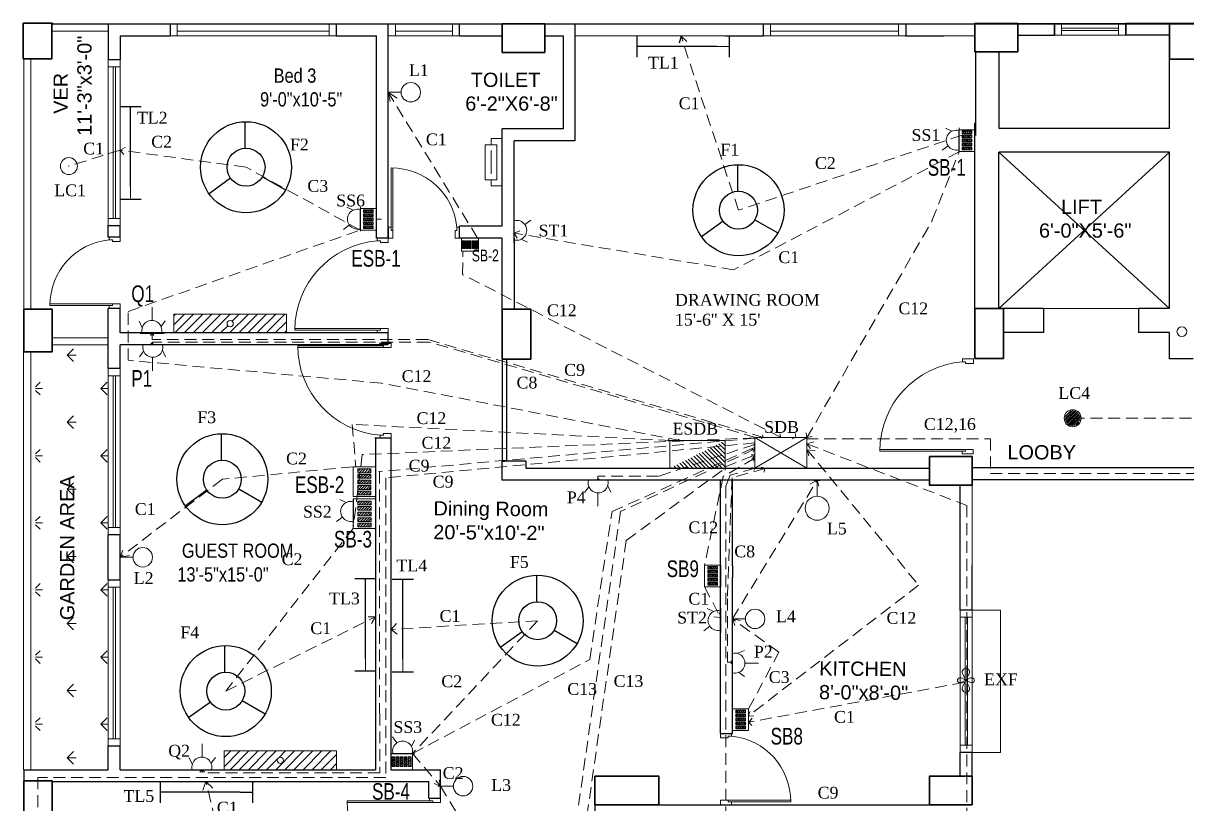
# Model space of a CAD drawing. Header units: inches. Extents: x -2030 to 2685, y 12 to 1110.
# Drawn here: x 1685.8 to 2176.4, y 510 to 839.3 of the extents above; entities that cross this region are included whole.
import ezdxf

# ---------------------------------------------------------------- set-up
doc = ezdxf.new("R2010")
doc.units = ezdxf.units.IN
doc.header["$LTSCALE"] = 20
doc.header["$MEASUREMENT"] = 0
doc.linetypes.add('DASHED', pattern=[0.75, 0.5, -0.25])
doc.linetypes.add('HIDDEN', pattern=[0.375, 0.25, -0.125])
for name, color, linetype, lineweight in [('BOUNDARY', 12, 'Continuous', 30), ('CKT', 10, 'Continuous', 20), ('Conduit', 104, 'HIDDEN', 5), ('dimention', 7, 'Continuous', 0), ('E-FITTTINGS', 6, 'Continuous', 20), ('FIX', 32, 'Continuous', 15), ('Has', 175, 'Continuous', 9), ('PLANTS', 84, 'Continuous', 0), ('s t column', 1, 'Continuous', 35), ('SUNSADE', 54, 'Continuous', 9), ('TEXT', 7, 'Continuous', 5), ('WALL', 7, 'Continuous', 30), ('WINDOW', 150, 'Continuous', 0)]:
    doc.layers.add(name, color=color, linetype=linetype, lineweight=lineweight)
for name, color, linetype in [('E-PVC-CON', 210, 'Continuous'), ('FAN', 5, 'Continuous'), ('THAI GLASS', 202, 'Continuous')]:
    doc.layers.add(name, color=color, linetype=linetype)
doc.styles.add('ARIAL', font='arial.ttf')
doc.styles.get("Standard").update_dxf_attribs({"font": 'times.ttf'})
doc.styles.add('STYLE2', font='swisscl.ttf')
pattern_1 = [(360, (-5720.333, 6766.455), (14.142136, 14.142136), [3.75, -24.53427]), (315, (-5720.333, 6766.455), (14.142136, 14.142136), [3.75, -16.25]), (45, (-5720.333, 6766.455), (-14.142136, 14.142136), [3.75, -16.25])]
pattern_2 = [(135, (6278.06025, 3447.2137), (-0.55242717, -0.55242717), [])]

# ---------------------------------------------------------------- blocks, each defined once
blk = doc.blocks.new('dhhjj')
at = {"layer": 'FIX'}
for p, q in [((61442.95, -23873.13), (61435.45, -23908.44)), ((61443.63, -23873.28), (61436.13, -23908.59)), ((61441.53, -23874.25), (61442.49, -23869.71)), ((61442.66, -23874.49), (61441.53, -23874.25)), ((61442.49, -23869.71), (61444.31, -23870.1)), ((61442.95, -23873.13), (61442.66, -23874.49)), ((61443.63, -23873.28), (61442.95, -23873.13)), ((61444.31, -23870.1), (61443.63, -23873.28)), ((61479.81, -23877.6), (61479.13, -23880.78)), ((61481.62, -23877.99), (61479.81, -23877.6)), ((61480.66, -23882.53), (61481.62, -23877.99)), ((61480.66, -23882.53), (61481.62, -23877.99)), ((61479.13, -23880.78), (61479.81, -23880.93)), ((61479.81, -23880.93), (61479.52, -23882.29)), ((61479.52, -23882.29), (61480.66, -23882.53))]:
    blk.add_line(p, q, dxfattribs=at)
at = {"layer": 'FIX', "extrusion": (0, 0, -1)}
blk.add_ellipse((61443.32, -23871.35), major_axis=(-6.12, 37.43), ratio=0.996398, start_param=2.024942, end_param=3.514274, dxfattribs=at)
blk = doc.blocks.new('lkjhgf')
at = {"layer": 'FIX'}
for p, q in [((139191.72, -23279.61), (139191.72, -23274.96)), ((139191.72, -23274.96), (139193.57, -23274.96)), ((139193.57, -23274.96), (139193.57, -23278.21)), ((139221.72, -23274.96), (139219.86, -23274.96)), ((139219.86, -23274.96), (139219.86, -23278.21)), ((139221.72, -23279.61), (139221.72, -23274.96)), ((139221.72, -23279.61), (139221.72, -23274.96)), ((139192.88, -23279.61), (139191.72, -23279.61)), ((139192.88, -23278.21), (139192.88, -23304.54)), ((139193.57, -23278.21), (139192.88, -23278.21)), ((139192.88, -23278.21), (139192.88, -23279.61)), ((139193.57, -23278.21), (139193.57, -23304.55)), ((139219.86, -23278.21), (139220.56, -23278.21)), ((139220.56, -23278.21), (139220.56, -23279.61)), ((139220.56, -23279.61), (139221.72, -23279.61))]:
    blk.add_line(p, q, dxfattribs=at)
at = {"layer": 'FIX', "extrusion": (0, 0, -1)}
blk.add_ellipse((139193.57, -23278.21), major_axis=(25.44, 9.57), ratio=0.964016, start_param=0.424801, end_param=1.944264, dxfattribs=at)
blk = doc.blocks.new('SB')
at = {"layer": 'CKT', "linetype": 'Continuous', "lineweight": -3}
h = blk.add_hatch(dxfattribs=at)
h.set_pattern_fill('ANSI31', color=8, scale=6.25, angle=450, style=0)
h.set_pattern_definition(pattern_2)
h.paths.add_polyline_path([(-4.02, 7.42), (-5.58, 7.42), (-5.58, 1.84), (-4.02, 1.84)])
h = blk.add_hatch(dxfattribs=at)
h.set_pattern_fill('ANSI31', color=8, scale=6.25, angle=450, style=0)
h.set_pattern_definition(pattern_2)
h.paths.add_polyline_path([(-1.68, 7.42), (-3.24, 7.42), (-3.24, 1.84), (-1.68, 1.84)])
h = blk.add_hatch(dxfattribs=at)
h.set_pattern_fill('ANSI31', color=8, scale=6.25, angle=450, style=0)
h.set_pattern_definition(pattern_2)
h.paths.add_polyline_path([(3.01, 7.42), (1.45, 7.42), (1.45, 1.84), (3.01, 1.84)])
h = blk.add_hatch(dxfattribs=at)
h.set_pattern_fill('ANSI31', color=8, scale=6.25, angle=450, style=0)
h.set_pattern_definition(pattern_2)
h.paths.add_polyline_path([(5.35, 7.42), (3.79, 7.42), (3.79, 1.84), (5.35, 1.84)])
at = {"layer": 'E-FITTTINGS', "linetype": 'Continuous'}
h = blk.add_hatch(dxfattribs=at)
h.set_pattern_fill('ANSI31', color=256, scale=6.25, angle=450, style=0)
h.set_pattern_definition(pattern_2)
h.paths.add_polyline_path([(0.67, 7.42), (-0.9, 7.42), (-0.9, 1.84), (0.67, 1.84)])
for p, q in [((-6.25, 9.38), (6.25, 9.38)), ((-6.25, 0), (-6.25, 9.38)), ((-5.58, 7.42), (-4.02, 7.42)), ((-5.58, 1.84), (-5.58, 7.42)), ((-4.02, 7.42), (-4.02, 1.84)), ((-3.24, 7.42), (-1.68, 7.42)), ((-3.24, 1.84), (-3.24, 7.42)), ((-1.68, 7.42), (-1.68, 1.84)), ((-0.9, 7.42), (0.67, 7.42)), ((-0.9, 1.84), (-0.9, 7.42)), ((0.67, 7.42), (0.67, 1.84)), ((1.45, 7.42), (3.01, 7.42)), ((1.45, 1.84), (1.45, 7.42)), ((3.01, 7.42), (3.01, 1.84)), ((3.79, 7.42), (5.35, 7.42)), ((3.79, 1.84), (3.79, 7.42)), ((5.35, 7.42), (5.35, 1.84)), ((6.25, 9.38), (6.25, 0)), ((6.25, 0), (-6.25, 0)), ((-4.02, 1.84), (-5.58, 1.84)), ((-1.68, 1.84), (-3.24, 1.84)), ((0.67, 1.84), (-0.9, 1.84)), ((3.01, 1.84), (1.45, 1.84)), ((5.35, 1.84), (3.79, 1.84))]:
    blk.add_line(p, q, dxfattribs=at)
blk = doc.blocks.new('etl')
at = {"linetype": 'Continuous'}
h = blk.add_hatch(dxfattribs=at)
h.set_pattern_fill('ANSI31', color=256, scale=22, style=0)
h.set_pattern_definition([(45, (-25082.984, -11591.9777), (-1.94454365, 1.94454365), [])])
h.paths.add_polyline_path([(-4, -24), (4, -24), (4, 24), (-4, 24)])
h.paths.add_polyline_path([(1.33, 0, -1), (-1.33, 0, -1)], flags=16)
blk.add_lwpolyline([(4, 24), (-4, 24), (-4, -24), (4, -24)], close=True, dxfattribs=at)
blk.add_circle((0, 0), 1.33, dxfattribs=at)
blk = doc.blocks.new('WL')
at = {"linetype": 'Continuous'}
for p, q in [((0, 6.7), (0, 0)), ((-1.15, 0), (1.15, 0))]:
    blk.add_line(p, q, dxfattribs=at)
blk.add_circle((0, 11.74), 5.04, dxfattribs=at)
blk = doc.blocks.new('MIR')
at = {"ltscale": 30}
for p, q in [((-6, 0), (-8.11, 0)), ((-8.11, 0), (-8.11, -3.84)), ((-6, 2), (6, 2)), ((-6, 2), (-6, -2)), ((-4, 0), (4, 0)), ((6, 2), (6, -2)), ((6, 0), (8.11, 0)), ((8.11, 0), (8.11, -3.84)), ((-6, -2), (6, -2))]:
    blk.add_line(p, q, dxfattribs=at)
blk = doc.blocks.new('ef')
at = {"layer": 'E-FITTTINGS'}
for p, q in [((12385.44, -212121.4), (12383.48, -212125.32)), ((12384.46, -212123.36), (12383.48, -212121.4)), ((12385.44, -212125.32), (12384.46, -212123.36))]:
    blk.add_line(p, q, dxfattribs=at)
blk.add_lwpolyline([(12384.46, -212123.36), (12387.26, -212121.96, -1.618034), (12387.26, -212124.76), (12381.66, -212121.96, 1.618034), (12381.66, -212124.76), (12384.46, -212123.36)], format="xyb", dxfattribs=at)
for centre, start, end in [((12384.46, -212120.91), 333.4349, 206.5651), ((12384.46, -212125.81), 153.4349, 26.5651)]:
    blk.add_arc(centre, 1.1, start, end, dxfattribs=at)
blk = doc.blocks.new('CFL')
blk.add_line((0, 0), (-5.34, 0))
at = {"layer": 'FAN'}
for p, q in [((-5.34, 4.49), (-5.34, -4.49)), ((0, 0), (33.67, 0)), ((33.67, 4.49), (33.67, -4.49))]:
    blk.add_line(p, q, dxfattribs=at)
blk = doc.blocks.new('sdb')
at = {"layer": 'E-FITTTINGS'}
for p, q in [((0, 0), (21.93, 13.01)), ((0, 13.01), (21.93, 0))]:
    blk.add_line(p, q, dxfattribs=at)
blk.add_lwpolyline([(0, 13.01), (21.93, 13.01), (21.93, 0), (0, 0)], close=True, dxfattribs=at)
blk = doc.blocks.new('Fan')
at = {"layer": 'FAN'}
for p, q in [((-0.34, 7.99), (-0.34, 19.18)), ((-6.5, -4.67), (-15.58, -11.19)), ((6.93, -4), (16.62, -9.59))]:
    blk.add_line(p, q, dxfattribs=at)
for radius in [19.18, 8]:
    blk.add_circle((0, 0), radius, dxfattribs=at)
blk = doc.blocks.new('2pin_socket')
at = {"layer": 'E-FITTTINGS'}
for points in [[(-5.8, 8.91), (-3.1, 7.67)], [(0, -1.09), (0, 9)], [(-7.21, -0.42), (-4.64, 1.45)]]:
    blk.add_lwpolyline(points, dxfattribs=at)
blk.add_arc((-1.25, 3.88), 4.21, 75.4416, 284.5584, dxfattribs=at)
blk = doc.blocks.new('ESDB')
at = {"layer": 'E-FITTTINGS', "linetype": 'Continuous'}
h = blk.add_hatch(dxfattribs=at)
h.set_pattern_fill('ANSI31', color=1, scale=10, angle=90, style=0)
h.set_pattern_definition([(225, (-21076.6309, 111631.333), (-0.883883476, 0.883883476), [])])
h.paths.add_polyline_path([(0, 23.33), (11.72, 23.33), (11.72, 0)])
at = {"layer": 'E-FITTTINGS', "color": 1, "linetype": 'Continuous'}
blk.add_lwpolyline([(0, 0), (0, 23.33), (11.72, 23.33), (11.72, 0)], close=True, dxfattribs=at)
blk = doc.blocks.new('Power_ckt_ac')
at = {"layer": 'E-FITTTINGS'}
blk.add_line((0.04, -5.44), (0.04, -11.13), dxfattribs=at)
for points in [[(-5.05, 0), (5.05, 0)], [(-5.56, -5.3), (-3.69, -2.73)], [(5.49, -5.2), (4.25, -2.5)]]:
    blk.add_lwpolyline(points, dxfattribs=at)
blk.add_arc((0.12, -1.25), 4.21, 165.4416, 14.5584, dxfattribs=at)
blk = doc.blocks.new('Ceil_bulb')
at = {"layer": 'E-FITTTINGS', "linetype": 'Continuous'}
h = blk.add_hatch(dxfattribs=at)
h.set_pattern_fill('ANSI31', color=256, scale=4.269275, style=0)
h.set_pattern_definition([(45, (-6523.17567, 3184.71567), (-0.37735419, 0.37735419), [])])
h.paths.add_polyline_path([(3.54, 0.07, 1), (-2.92, 0.07, 1)])
blk.add_circle((0.3, 0.11), 3.58, dxfattribs=at)
blk = doc.blocks.new('column')
at = {"layer": 's t column'}
blk.add_lwpolyline([(-12, 0), (-12, 15), (0, 15), (0, 0)], close=True, dxfattribs=at)
blk.add_lwpolyline([(-12, 0), (-12, 15), (0, 15), (0, 0)], close=True, dxfattribs=at)
blk = doc.blocks.new('Sb_')
at = {"layer": 'E-FITTTINGS', "linetype": 'Continuous', "lineweight": -3, "xscale": -0.7259999999951106, "yscale": 0.7259999999660067, "zscale": 0.7260000000000001, "rotation": 90}
blk.add_blockref('SB', (6.81, 4.54), dxfattribs=at)

msp = doc.modelspace()

# ---------------------------------------------------------------- hatches: boundary and pattern name
at = {"layer": 'PLANTS', "lineweight": 20, "ltscale": 3}
h = msp.add_hatch(dxfattribs=at)
h.set_pattern_fill('GRASS', color=256, scale=20, angle=990, style=0)
h.set_pattern_definition(pattern_1)
h.paths.add_polyline_path([(1721.56, 693.79), (1721.56, 703.8), (1690.94, 703.8), (1690.94, 524.73), (1721.56, 524.73), (1721.56, 534.73), (1721.56, 604.73), (1721.56, 623.79)])
h = msp.add_hatch(dxfattribs=at)
h.set_pattern_fill('GRASS', color=256, scale=20, angle=990, style=0)
h.set_pattern_definition(pattern_1)
h.paths.add_polyline_path([(1721.56, 693.79), (1721.56, 703.8), (1690.94, 703.8), (1690.94, 524.73), (1721.56, 524.73), (1721.56, 534.73), (1721.56, 604.73), (1721.56, 623.79)])

# ---------------------------------------------------------------- linework, layer by layer
for p, q in [((1918.21, 794.84), (1918.21, 789.84)), ((1918.21, 789.84), (1892.57, 789.84)), ((1892.57, 753.79), (1892.57, 789.84)), ((1918.21, 789.84), (1918.21, 789.84)), ((1892.57, 753.79), (1892.57, 753.79)), ((1892.57, 748.79), (1892.57, 753.79)), ((1892.57, 748.79), (1892.57, 722.4)), ((1892.57, 722.4), (1892.57, 719.5)), ((1892.57, 719.5), (1892.57, 718.8)), ((1892.57, 718.8), (1892.57, 718.8)), ((1835.64, 664.48), (1833.87, 664.48)), ((1834.1, 664.47), (1834.1, 524.93)), ((1840.64, 664.48), (1835.64, 664.48)), ((1840.64, 664.48), (1840.64, 594.87)), ((1840.64, 594.87), (1840.64, 524.69)), ((1834.1, 524.92), (1834.1, 524.71))]:
    msp.add_line(p, q)
at = {"layer": 'BOUNDARY', "lineweight": 20}
for p, q in [((1697.92, 836.02), (1721.54, 836.02)), ((1697.92, 836.02), (1721.54, 836.02)), ((1685.92, 718.8), (1685.92, 824.02)), ((1685.92, 718.8), (1685.92, 824.02)), ((1688.94, 718.8), (1688.94, 824.02)), ((1688.94, 718.8), (1688.94, 824.02)), ((2085.58, 610.71), (2085.58, 644.71)), ((2085.58, 610.71), (2085.58, 644.71))]:
    msp.add_line(p, q, dxfattribs=at)
at = {"layer": 'BOUNDARY', "lineweight": 13}
for p, q in [((1697.92, 706.8), (1721.56, 706.8)), ((1697.92, 706.8), (1721.56, 706.8)), ((1697.92, 703.8), (1721.56, 703.8)), ((1697.92, 703.8), (1721.56, 703.8)), ((2080.58, 656.71), (2075.58, 656.71)), ((2080.58, 656.71), (2075.58, 656.71))]:
    msp.add_line(p, q, dxfattribs=at)
at = {"layer": 'Conduit'}
for p, q in [((1987.11, 760.53), (1962.91, 833.85)), ((1839.6, 810.18), (1840.33, 806.37)), ((1839.6, 810.1), (1843.34, 807.76)), ((1877.17, 748.8), (1839.62, 810.03)), ((2081.37, 792.23), (1987.12, 760.53)), ((1726.59, 785.83), (1728.19, 784.01)), ((1726.66, 785.84), (1728.73, 787.01)), ((2080.13, 785.16), (1985.01, 735.4)), ((2068.64, 756.12), (2080.13, 785.16)), ((1836.69, 756.7), (1834.52, 756.7)), ((2015.88, 664.63), (2068.7, 756.08)), ((1892.6, 750.84), (1895, 751.85)), ((1985.01, 735.4), (1892.6, 750.84)), ((1892.6, 750.84), (1893.91, 748.81)), ((1870.85, 733.44), (1870.95, 743.3)), ((2004.87, 664.82), (1870.85, 733.44)), ((1740.02, 708.78), (1739.4, 707.78)), ((1740.02, 706.08), (1740.02, 708.82)), ((1740.78, 707.78), (1740.02, 708.78)), ((1739.52, 704.47), (1740.06, 703.82)), ((1856.19, 706.08), (1740.03, 706.08)), ((1856.6, 704.98), (1740.05, 704.98)), ((1740.06, 704.99), (1740.06, 703.82)), ((1740.06, 703.82), (1740.53, 704.46)), ((1740.06, 703.82), (1740.06, 703.8)), ((1997.77, 664.78), (1856.25, 706.06)), ((1994.3, 664.78), (1856.6, 704.98)), ((1994.02, 664.6), (1828.51, 657.53)), ((1994.01, 664.47), (1835.6, 650.35)), ((1994.01, 662.45), (1838.49, 647.73)), ((1994.01, 662.45), (1993.79, 662.56)), ((1993.85, 664.66), (1994.01, 664.6)), ((1994.01, 662.45), (1993.88, 662.28)), ((1994.01, 664.6), (1993.9, 664.52)), ((1994.01, 664.47), (1993.9, 664.52)), ((1994.01, 664.47), (1993.91, 664.38)), ((1994.3, 664.78), (1994.19, 664.74)), ((1994.3, 664.78), (1994.25, 664.88)), ((1997.71, 664.81), (1996.68, 664.34)), ((1997.69, 664.77), (1997.11, 665.89)), ((2004.9, 664.83), (2003.1, 664.56)), ((2004.92, 664.81), (2004.48, 666.33)), ((2011.25, 664.83), (2009.69, 664.24)), ((2011.25, 664.78), (2011.05, 666.45)), ((2015.91, 664.78), (2015.58, 666.76)), ((2015.9, 664.76), (2018.21, 665.1)), ((2018.88, 662.91), (2015.93, 662.06)), ((1828.51, 657.53), (1824.77, 626.38)), ((1933.83, 633.5), (1994.01, 660.62)), ((1993.88, 659.83), (1937.35, 633.5)), ((1994, 661.86), (1953.41, 648.41)), ((1993.99, 659.88), (1992.44, 659.87)), ((1994, 659.88), (1993.23, 658.63)), ((1994, 660.62), (1993.39, 660.62)), ((1994, 661.86), (1993.41, 661.92)), ((1994, 660.62), (1993.75, 660.11)), ((1994.01, 661.87), (1993.81, 661.42)), ((2015.93, 662.06), (2017.39, 660.1)), ((2015.95, 659.75), (2063.01, 602.5)), ((2015.97, 662.06), (2083.3, 636.1)), ((2016.77, 657.02), (2016.02, 659.58)), ((2016.02, 659.58), (2019.43, 659.13)), ((1993.94, 656.04), (1980.66, 648.35)), ((1994.02, 656.03), (1992.69, 656.03)), ((1994.02, 656.06), (1993.34, 654.81)), ((1835.83, 650.33), (1835.83, 548.54)), ((1838.49, 647.73), (1838.49, 558.2)), ((1953.41, 648.41), (1927.84, 648.41)), ((1927.84, 648.41), (1927.84, 646.7)), ((1980.66, 648.35), (1972.8, 610.91)), ((1983.61, 648.8), (1981.82, 644.23)), ((1984.39, 647.8), (1982.41, 596.89)), ((1994.01, 651.77), (1983.61, 648.8)), ((1998.3, 651.69), (1984.43, 647.78)), ((1994, 651.76), (1992.8, 652.15)), ((1994, 651.74), (1993.64, 650.84)), ((1998.41, 651.76), (1996.64, 652.18)), ((1998.41, 651.76), (1997.76, 650.19)), ((1927.83, 646.71), (1927.37, 647.24)), ((1927.83, 646.7), (1928.34, 647.3)), ((1928.11, 646.98), (1928.07, 646.96)), ((1981.82, 644.23), (1981.82, 506.83)), ((1984.57, 588.28), (2020.23, 646.65)), ((2020.21, 646.71), (2017.14, 645.09)), ((2020.23, 646.65), (2021, 644.18)), ((1937.35, 633.5), (1913.06, 462.86)), ((1924.41, 571.18), (1933.83, 633.5)), ((2083.3, 636.1), (2083.3, 337.28)), ((1824.77, 626.38), (1771.07, 557.87)), ((1972.8, 601.83), (1979.54, 588.82)), ((2063.01, 602.5), (1991.38, 547.47)), ((1982.41, 596.89), (1982.41, 570.07)), ((1771.07, 557.87), (1834.11, 589.16)), ((1834.1, 589.16), (1831.03, 589.16)), ((1834.1, 589.16), (1832.54, 586.41)), ((1979.52, 588.84), (1976.76, 589.22)), ((1979.54, 588.82), (1979.17, 591.05)), ((1902.49, 587.53), (1840.82, 583.87)), ((1840.82, 583.87), (1843.04, 586.37)), ((1840.82, 583.87), (1843.34, 581.83)), ((1902.49, 587.53), (1849.78, 531.54)), ((2004.16, 574.3), (1984.57, 588.28)), ((1984.57, 588.28), (1985.53, 585.5)), ((1984.57, 588.28), (1987.96, 587.61)), ((1991.38, 550.37), (2004.16, 574.3)), ((1849.78, 531.54), (1924.41, 571.18)), ((1982.41, 570.07), (1984.57, 570.07)), ((1984.54, 570.08), (1983.95, 569.45)), ((1984.54, 570.08), (1984, 570.64)), ((2082.23, 561.54), (1991.32, 544.74)), ((1838.49, 558.2), (1838.49, 521.47)), ((1835.96, 548.39), (1835.96, 523.48)), ((1991.32, 544.74), (1992.71, 543.36)), ((1991.38, 547.56), (1991.85, 549.31)), ((1991.45, 547.47), (1993.57, 547.26)), ((1991.46, 544.67), (1992.85, 546.41)), ((1849.78, 531.54), (1861.53, 517.8)), ((1838.49, 521.47), (1691.95, 521.47)), ((1691.95, 521.47), (1691.95, 493.96)), ((1761.15, 524.74), (1760.16, 523.66)), ((1761.14, 524.73), (1762.13, 523.73)), ((1761.15, 523.48), (1761.15, 524.76)), ((1761.15, 524.73), (1761.15, 523.48)), ((1835.96, 523.48), (1761.15, 523.48)), ((1861.56, 517.83), (1860.95, 520.32)), ((1861.53, 517.8), (1858.82, 518.86)), ((1861.53, 517.8), (1860.41, 517.8)), ((1861.53, 517.8), (1893.67, 465.4))]:
    msp.add_line(p, q, dxfattribs=at)
at = {"layer": 'Conduit', "color": 1}
for p, q in [((1726.57, 785.84), (1704.73, 779.09)), ((1779.61, 778.65), (1726.57, 785.84)), ((1827.72, 752.16), (1779.61, 778.65)), ((1730.01, 717.91), (1827.72, 752.16)), ((1730.01, 697.29), (1730.01, 717.91)), ((1836.73, 687.64), (1730.01, 697.29)), ((1962.5, 663.46), (1836.73, 687.64)), ((2127.93, 672.87), (2227.43, 672.87)), ((1958.4, 663.47), (1824.34, 670.24)), ((1824.34, 670.24), (1825.88, 652.3)), ((1958.25, 663.46), (1957.41, 663.17)), ((1958.24, 663.48), (1957.48, 663.87)), ((1962.4, 663.48), (1961.76, 664.04)), ((1962.4, 663.48), (1961.95, 663.01)), ((1824.72, 652.38), (1769.63, 647.15)), ((1939.85, 621.38), (1981.49, 651.75)), ((1981.46, 651.73), (1980.59, 651.53)), ((1981.44, 650.92), (1981.46, 651.73)), ((1769.63, 647.15), (1726.56, 614.26)), ((1939.85, 621.38), (1918.26, 470.41)), ((1726.56, 614.26), (1727.76, 617.32)), ((1726.56, 614.26), (1730.5, 614.95)), ((1762.71, 519.73), (1761.41, 515.91)), ((1771.82, 481.94), (1762.71, 519.73)), ((1762.71, 519.73), (1765.64, 516.99))]:
    msp.add_line(p, q, dxfattribs=at)
at = {"layer": 'Conduit', "linetype": 'HIDDEN'}
for p, q in [((2015.75, 664.2), (2093.27, 664.2)), ((2093.27, 664.2), (2093.27, 649.61)), ((1993.95, 657.39), (1992.44, 657.48)), ((1981.5, 652.38), (1993.98, 657.37)), ((1993.98, 657.37), (1993.18, 656.07)), ((2093.27, 649.61), (2283.25, 649.61))]:
    msp.add_line(p, q, dxfattribs=at)
at = {"layer": 'dimention', "color": 5, "linetype": 'Continuous', "ltscale": 0.5}
msp.add_circle((2173.93, 709.37), 2.06, dxfattribs=at)
at = {"layer": 'E-FITTTINGS', "linetype": 'Continuous'}
msp.add_circle((1704.98, 779.11), 3.58, dxfattribs=at)
at = {"layer": 's t column'}
for points in [[(1905.57, 827.02), (1887.57, 827.02), (1887.57, 839.02), (1905.57, 839.02)], [(2104.76, 827.26), (2086.76, 827.26), (2086.76, 839.26), (2104.76, 839.26)], [(2104.76, 827.26), (2086.76, 827.26), (2086.76, 839.26), (2104.76, 839.26)], [(2168.75, 824.26), (2168.75, 839.26), (2180.75, 839.26), (2180.75, 824.26)], [(2168.75, 824.26), (2168.75, 839.26), (2180.75, 839.26), (2180.75, 824.26)], [(1685.92, 700.8), (1685.92, 718.8), (1697.92, 718.8), (1697.92, 700.8)], [(1685.92, 700.8), (1685.92, 718.8), (1697.92, 718.8), (1697.92, 700.8)], [(1887.57, 697.8), (1887.57, 718.8), (1899.57, 718.8), (1899.57, 697.8)], [(1887.57, 697.8), (1887.57, 718.8), (1899.57, 718.8), (1899.57, 697.8)], [(2086.76, 698.04), (2086.76, 719.04), (2098.76, 719.04), (2098.76, 698.04)], [(2086.76, 698.04), (2086.76, 719.04), (2098.76, 719.04), (2098.76, 698.04)], [(2085.58, 644.71), (2067.58, 644.71), (2067.58, 656.71), (2085.58, 656.71)], [(2085.58, 644.71), (2067.58, 644.71), (2067.58, 656.71), (2085.58, 656.71)], [(1953.6, 509.98), (1926.6, 509.98), (1926.6, 521.98), (1953.6, 521.98)], [(1953.6, 509.98), (1926.6, 509.98), (1926.6, 521.98), (1953.6, 521.98)], [(2085.58, 509.98), (2067.58, 509.98), (2067.58, 521.98), (2085.58, 521.98)], [(2085.58, 509.98), (2067.58, 509.98), (2067.58, 521.98), (2085.58, 521.98)], [(1685.95, 498.98), (1685.95, 519.98), (1697.95, 519.98), (1697.95, 498.98)], [(1685.95, 498.98), (1685.95, 519.98), (1697.95, 519.98), (1697.95, 498.98)]]:
    msp.add_lwpolyline(points, close=True, dxfattribs=at)
at = {"layer": 'SUNSADE', "ltscale": 3}
for p, q in [((2085.58, 592.01), (2097.58, 592.01)), ((2085.58, 592.01), (2097.58, 592.01)), ((2085.13, 532.01), (2097.58, 532.01)), ((2085.13, 532.01), (2097.58, 532.01))]:
    msp.add_line(p, q, dxfattribs=at)
at = {"layer": 'SUNSADE'}
msp.add_line((2097.58, 592.01), (2097.58, 532.01), dxfattribs=at)
at = {"layer": 'TEXT'}
for p, q in [((1997.57, 839.03), (1997.57, 839.28)), ((1981.56, 834.03), (1918.22, 834.03)), ((2073.61, 834.01), (2086.73, 834.01))]:
    msp.add_line(p, q, dxfattribs=at)
at = {"layer": 'TEXT', "color": 5}
msp.add_line((2000.57, 839.03), (2000.57, 839.28), dxfattribs=at)
at = {"layer": 'THAI GLASS'}
for p, q in [((1887.57, 697.8), (1887.57, 654.71)), ((1889.43, 697.78), (1889.43, 654.73)), ((1887.57, 654.71), (1888.54, 654.71))]:
    msp.add_line(p, q, dxfattribs=at)
at = {"layer": 'WALL'}
for p, q in [((1698.3, 839.28), (1697.75, 839.28)), ((1697.88, 839.11), (2673.2, 839.11)), ((1721.56, 839.02), (1721.56, 824.02)), ((1721.56, 839.02), (1721.56, 824.02)), ((1747.61, 839.02), (1747.61, 834.02)), ((1747.61, 839.02), (1747.61, 834.02)), ((1817.61, 839.02), (1817.61, 834.02)), ((1817.61, 839.02), (1817.61, 834.02)), ((1839.56, 839.02), (1839.56, 839.28)), ((1839.56, 748.79), (1839.56, 839.02)), ((1839.56, 748.79), (1839.56, 839.02)), ((1869.56, 839.02), (1869.56, 839.28)), ((1869.56, 834.02), (1869.56, 839.02)), ((1869.56, 834.02), (1869.56, 839.02)), ((1918.21, 839.27), (1918.21, 794.84)), ((1918.21, 839.02), (1918.21, 794.84)), ((1997.57, 839.02), (1997.57, 834.03)), ((1997.57, 839.02), (1997.57, 834.03)), ((2057.57, 839.02), (2057.57, 834.03)), ((2057.57, 839.02), (2057.57, 834.03)), ((2104.76, 839.26), (2120.25, 839.26)), ((2104.76, 839.26), (2120.25, 839.26)), ((2120.25, 839.26), (2120.25, 834.26)), ((2120.26, 834.26), (2120.25, 839.26)), ((2120.25, 839.26), (2120.25, 834.26)), ((2120.26, 834.26), (2120.25, 839.26)), ((2150.25, 839.26), (2150.25, 834.26)), ((2168.75, 839.26), (2150.25, 839.26)), ((2150.26, 834.26), (2150.25, 839.26)), ((2150.25, 839.26), (2150.25, 834.26)), ((2168.75, 839.26), (2150.25, 839.26)), ((2150.26, 834.26), (2150.25, 839.26)), ((1697.92, 836.02), (1697.75, 836.02)), ((2104.76, 834.26), (2120.25, 834.26)), ((2104.76, 834.26), (2120.25, 834.26)), ((2168.75, 834.26), (2150.25, 834.26)), ((2168.75, 834.26), (2150.25, 834.26)), ((1726.56, 834.02), (1747.61, 834.02)), ((1726.56, 834.02), (1726.56, 824.02)), ((1726.56, 834.02), (1747.61, 834.02)), ((1726.56, 834.02), (1726.56, 824.02)), ((1817.61, 834.02), (1834.56, 834.02)), ((1817.61, 834.02), (1834.56, 834.02)), ((1834.52, 748.79), (1834.52, 834.02)), ((1834.52, 748.79), (1834.52, 834.02)), ((1869.56, 834.02), (1887.56, 834.02)), ((1869.56, 834.02), (1887.56, 834.02)), ((1905.57, 834.02), (1913.21, 834.02)), ((1905.57, 834.02), (1913.21, 834.02)), ((1913.21, 834.02), (1913.21, 794.84)), ((1913.21, 834.02), (1913.21, 794.84)), ((1962.91, 833.85), (1962.15, 830.99)), ((1962.91, 833.85), (1965.39, 831.63)), ((1981.56, 834.03), (1997.57, 834.03)), ((1981.56, 834.03), (1997.57, 834.03)), ((2057.57, 834.03), (2073.58, 834.03)), ((2057.57, 834.03), (2073.58, 834.03)), ((1685.92, 824.02), (1685.92, 824.31)), ((1685.92, 824.31), (1685.93, 824.31)), ((1688.94, 824.02), (1688.94, 824.32)), ((2086.92, 827.77), (2086.92, 791.98)), ((2096.88, 795.04), (2096.88, 827.3)), ((1721.56, 824.02), (1726.56, 824.02)), ((1721.56, 824.02), (1726.56, 824.02)), ((2168.75, 795.04), (2168.75, 824.26)), ((2168.75, 795.04), (2168.75, 824.26)), ((2168.75, 803.84), (2168.75, 803.84)), ((2168.75, 803.84), (2168.75, 803.84)), ((1913.21, 794.84), (1887.56, 794.84)), ((1887.57, 753.79), (1887.56, 794.84)), ((1913.21, 794.84), (1887.56, 794.84)), ((1887.57, 753.79), (1887.56, 794.84)), ((2086.76, 797.15), (2086.92, 797.15)), ((2086.76, 795.04), (2086.76, 797.15)), ((2086.76, 797.15), (2086.92, 797.15)), ((2086.76, 795.04), (2086.76, 797.15)), ((2086.92, 795.04), (2086.76, 795.04)), ((2086.76, 719.04), (2086.76, 795.04)), ((2086.92, 795.04), (2086.76, 795.04)), ((2086.76, 719.04), (2086.76, 795.04)), ((2168.75, 795.04), (2096.88, 795.04)), ((2168.75, 795.04), (2096.88, 795.04)), ((2168.75, 785.04), (2096.75, 785.04)), ((2096.76, 719.04), (2096.75, 785.04)), ((2168.75, 785.04), (2096.75, 785.04)), ((2096.76, 719.04), (2096.75, 785.04)), ((2096.88, 784.87), (2096.88, 785.04)), ((2168.76, 719.04), (2168.75, 785.04)), ((2168.76, 719.04), (2168.75, 785.04)), ((1721.56, 749.17), (1721.56, 754.02)), ((1721.56, 754.02), (1726.56, 754.02)), ((1721.56, 749.17), (1721.56, 754.02)), ((1721.56, 754.02), (1726.56, 754.02)), ((1726.56, 749.17), (1726.56, 754.02)), ((1726.56, 749.17), (1726.56, 754.02)), ((1869.56, 748.79), (1869.56, 753.79)), ((1887.57, 753.79), (1869.56, 753.79)), ((1869.56, 748.79), (1869.56, 753.79)), ((1887.57, 753.79), (1869.56, 753.79)), ((1726.56, 749.17), (1721.56, 749.17)), ((1726.56, 749.17), (1721.56, 749.17)), ((1839.56, 748.79), (1834.52, 748.79)), ((1839.56, 748.79), (1834.52, 748.79)), ((1887.57, 748.79), (1869.56, 748.79)), ((1887.57, 748.79), (1869.56, 748.79)), ((1887.57, 718.8), (1887.57, 748.79)), ((1887.57, 718.8), (1887.57, 748.79)), ((1721.56, 693.79), (1721.56, 719.17)), ((1726.56, 719.17), (1721.56, 719.17)), ((1721.56, 693.79), (1721.56, 719.17)), ((1726.56, 719.17), (1721.56, 719.17)), ((1726.56, 708.79), (1726.56, 719.17)), ((1726.56, 708.79), (1726.56, 719.17)), ((2115.68, 719.04), (2098.76, 719.04)), ((2115.68, 719.04), (2098.76, 719.04)), ((2115.68, 719.04), (2115.68, 709.04)), ((2115.68, 719.04), (2115.68, 709.04)), ((2168.76, 719.04), (2155.68, 719.04)), ((2155.68, 719.04), (2155.68, 709.04)), ((2168.76, 719.04), (2155.68, 719.04)), ((2155.68, 719.04), (2155.68, 709.04)), ((1721.56, 693.79), (1721.56, 708.79)), ((1721.56, 693.79), (1721.56, 708.79)), ((1839.52, 708.79), (1726.56, 708.79)), ((1839.52, 708.79), (1726.56, 708.79)), ((1839.52, 703.79), (1839.52, 708.79)), ((1839.52, 703.79), (1839.52, 708.79)), ((2115.68, 709.04), (2098.76, 709.04)), ((2115.68, 709.04), (2098.76, 709.04)), ((2168.76, 709.04), (2155.68, 709.04)), ((2168.76, 709.04), (2155.68, 709.04)), ((2168.76, 697.95), (2168.76, 709.04)), ((2168.76, 697.95), (2168.76, 709.04)), ((1839.52, 703.79), (1726.56, 703.79)), ((1726.56, 693.79), (1726.56, 703.79)), ((1839.52, 703.79), (1726.56, 703.79)), ((1726.56, 693.79), (1726.56, 703.79)), ((1835.78, 704.56), (1840.74, 704.56)), ((1835.78, 704.56), (1840.74, 704.56)), ((2178.76, 697.95), (2168.76, 697.95)), ((2178.76, 697.95), (2168.76, 697.95)), ((1726.56, 693.79), (1721.56, 693.79)), ((1726.56, 693.79), (1721.56, 693.79)), ((1835.78, 664.56), (1840.78, 664.56)), ((1835.78, 664.56), (1840.78, 664.56)), ((1887.57, 646.71), (1887.57, 654.71)), ((1897.58, 654.71), (1887.57, 654.71)), ((1887.57, 646.71), (1887.57, 654.71)), ((1897.58, 654.71), (1887.57, 654.71)), ((1897.58, 651.71), (1897.58, 654.71)), ((1897.58, 651.71), (1897.58, 654.71)), ((1969.57, 651.71), (1897.58, 651.71)), ((1990.66, 651.71), (1897.58, 651.71)), ((2067.58, 651.71), (1990.56, 651.71)), ((2067.58, 651.71), (1990.56, 651.71)), ((2266.77, 651.95), (2085.65, 651.95)), ((1969.57, 646.71), (1887.57, 646.71)), ((1990.66, 646.71), (1887.57, 646.71)), ((1979.57, 646.7), (1979.52, 646.7)), ((1979.57, 644.71), (1979.57, 646.7)), ((1979.57, 539.98), (1979.57, 644.71)), ((1979.57, 539.98), (1979.57, 644.71)), ((1984.57, 644.71), (1984.57, 646.71)), ((1984.57, 610.71), (1984.57, 644.71)), ((1984.57, 610.71), (1984.57, 644.71)), ((2067.58, 646.71), (1990.56, 646.71)), ((2067.58, 646.71), (1990.56, 646.71)), ((2080.58, 605.71), (2080.58, 644.7)), ((2266.77, 646.95), (2085.65, 646.95)), ((1721.56, 604.73), (1721.56, 623.79)), ((1726.56, 623.79), (1721.56, 623.79)), ((1721.56, 604.73), (1721.56, 623.79)), ((1726.56, 623.79), (1721.56, 623.79)), ((1726.56, 604.73), (1726.56, 623.79)), ((1726.56, 604.73), (1726.56, 623.79)), ((1984.57, 610.71), (1984.57, 605.71)), ((2085.58, 592.01), (2085.58, 610.71)), ((2085.58, 592.01), (2085.58, 610.71)), ((1721.56, 604.73), (1726.56, 604.73)), ((1721.56, 604.73), (1726.56, 604.73)), ((1984.57, 539.98), (1984.57, 605.71)), ((2080.58, 592.01), (2080.58, 605.71)), ((2080.58, 592.01), (2080.58, 605.71)), ((2085.58, 592.01), (2080.58, 592.01)), ((2085.58, 592.01), (2080.58, 592.01)), ((1979.57, 539.98), (1984.57, 539.98)), ((1979.57, 539.98), (1984.57, 539.98)), ((1721.56, 534.73), (1726.56, 534.73)), ((1721.56, 524.73), (1721.56, 534.73)), ((1721.56, 534.73), (1726.56, 534.73)), ((1721.56, 524.73), (1721.56, 534.73)), ((1726.56, 524.73), (1726.56, 534.73)), ((1726.56, 524.73), (1726.56, 534.73)), ((2080.58, 521.98), (2080.58, 532.01)), ((2085.58, 532.01), (2080.58, 532.01)), ((2080.58, 521.98), (2080.58, 532.01)), ((2085.58, 532.01), (2080.58, 532.01)), ((2085.58, 519.73), (2085.58, 532.01)), ((2085.58, 519.73), (2085.58, 532.01)), ((1685.92, 524.73), (1721.56, 524.73)), ((1685.92, 524.73), (1685.92, 519.82)), ((1685.92, 524.73), (1721.56, 524.73)), ((1685.92, 524.73), (1685.92, 519.82)), ((1726.56, 524.73), (1834.1, 524.73)), ((1726.56, 524.73), (1834.1, 524.73)), ((1840.64, 524.73), (1861.53, 524.73)), ((1840.64, 524.73), (1861.53, 524.73)), ((1861.53, 512.73), (1861.53, 524.73)), ((1861.53, 512.73), (1861.53, 524.73)), ((1685.92, 519.82), (1685.92, 519.82)), ((1685.92, 519.82), (1685.92, 519.82)), ((1697.95, 519.73), (1856.57, 519.73)), ((1697.95, 519.73), (1856.57, 519.73)), ((1856.57, 512.73), (1856.57, 519.73)), ((1856.57, 512.73), (1856.57, 519.73)), ((1856.57, 512.73), (1861.53, 512.73)), ((1856.57, 512.73), (1861.53, 512.73)), ((1926.6, 509.98), (1926.6, 504.98)), ((1926.6, 509.98), (1926.6, 504.98)), ((1953.6, 509.98), (2067.58, 509.98)), ((1953.6, 509.98), (2067.58, 509.98))]:
    msp.add_line(p, q, dxfattribs=at)
at = {"layer": 'WALL', "lineweight": 20}
for p, q in [((2168.76, 719.04), (2096.75, 785.04)), ((2168.76, 719.04), (2096.75, 785.04)), ((2096.76, 719.04), (2168.75, 785.04)), ((2096.76, 719.04), (2168.75, 785.04)), ((2115.68, 719.04), (2155.68, 719.04)), ((2115.68, 719.04), (2155.68, 719.04)), ((1685.88, 524.73), (1685.88, 703.8)), ((1685.88, 524.73), (1685.88, 703.8)), ((1688.88, 524.73), (1688.88, 700.8)), ((1688.88, 524.73), (1688.88, 700.8))]:
    msp.add_line(p, q, dxfattribs=at)
at = {"layer": 'WINDOW', "lineweight": 13}
for p, q in [((1750.61, 839.02), (1750.61, 834.02)), ((1750.61, 839.02), (1750.61, 834.02)), ((1814.61, 839.02), (1814.61, 834.02)), ((1814.61, 839.02), (1814.61, 834.02)), ((1814.61, 836.02), (1750.61, 836.02)), ((1814.61, 836.02), (1750.61, 836.02)), ((1817.61, 834.02), (1747.61, 834.02)), ((1817.61, 834.02), (1747.61, 834.02)), ((1721.56, 754.02), (1721.56, 824.02)), ((1721.56, 754.02), (1721.56, 824.02)), ((1721.56, 821.02), (1726.56, 821.02)), ((1721.56, 821.02), (1726.56, 821.02)), ((1723.56, 757.02), (1723.56, 821.02)), ((1723.56, 757.02), (1723.56, 821.02)), ((1724.56, 757.02), (1724.56, 821.02)), ((1724.56, 757.02), (1724.56, 821.02)), ((1726.56, 754.02), (1726.56, 824.02)), ((1726.56, 754.02), (1726.56, 824.02)), ((1721.56, 757.02), (1726.56, 757.02)), ((1721.56, 757.02), (1726.56, 757.02)), ((1721.56, 623.79), (1721.56, 693.79)), ((1721.56, 623.79), (1721.56, 693.79)), ((1726.56, 623.79), (1726.56, 693.79)), ((1726.56, 623.79), (1726.56, 693.79)), ((1726.56, 690.79), (1721.56, 690.79)), ((1726.56, 690.79), (1721.56, 690.79)), ((1723.56, 626.79), (1723.56, 690.79)), ((1723.56, 626.79), (1723.56, 690.79)), ((1724.56, 626.79), (1724.56, 690.79)), ((1724.56, 626.79), (1724.56, 690.79)), ((1726.56, 626.79), (1721.56, 626.79)), ((1726.56, 626.79), (1721.56, 626.79)), ((1721.56, 534.73), (1721.56, 604.73)), ((1721.56, 534.73), (1721.56, 604.73)), ((1726.56, 534.73), (1726.56, 604.73)), ((1726.56, 534.73), (1726.56, 604.73)), ((1721.56, 601.73), (1726.56, 601.73)), ((1721.56, 601.73), (1726.56, 601.73)), ((1723.56, 537.73), (1723.56, 601.73)), ((1723.56, 537.73), (1723.56, 601.73)), ((1724.56, 537.73), (1724.56, 601.73)), ((1724.56, 537.73), (1724.56, 601.73)), ((2080.58, 532.01), (2080.58, 592.01)), ((2080.58, 532.01), (2080.58, 592.01)), ((2080.58, 532.01), (2080.58, 592.01)), ((2080.58, 532.01), (2080.58, 592.01)), ((2080.58, 589.01), (2085.58, 589.01)), ((2080.58, 589.01), (2085.58, 589.01)), ((2082.58, 535.01), (2082.58, 589.01)), ((2082.58, 535.01), (2082.58, 589.01)), ((2083.58, 535.01), (2083.58, 589.01)), ((2083.58, 535.01), (2083.58, 589.01)), ((2085.58, 532.01), (2085.58, 592.01)), ((2085.58, 532.01), (2085.58, 592.01)), ((1721.56, 537.73), (1726.56, 537.73)), ((1721.56, 537.73), (1726.56, 537.73)), ((2080.58, 535.01), (2085.58, 535.01)), ((2080.58, 535.01), (2085.58, 535.01))]:
    msp.add_line(p, q, dxfattribs=at)
at = {"layer": 'WINDOW'}
msp.add_line((1842.56, 839.02), (1842.56, 839.28), dxfattribs=at)
at = {"layer": 'WINDOW', "linetype": 'ByBlock', "lineweight": 20, "ltscale": 2}
for p, q in [((1842.56, 834.02), (1842.56, 839.02)), ((1842.56, 834.02), (1842.56, 839.02)), ((1866.56, 834.02), (1866.56, 839.02)), ((2000.57, 839.02), (2000.57, 834.03)), ((2000.57, 839.02), (2000.57, 834.03)), ((2054.57, 839.02), (2054.57, 834.03)), ((2054.57, 839.02), (2054.57, 834.03)), ((1866.56, 836.02), (1842.56, 836.02)), ((1866.56, 836.02), (1842.56, 836.02)), ((2000.57, 836.03), (2054.57, 836.03)), ((2000.57, 836.03), (2054.57, 836.03)), ((1869.56, 834.02), (1839.56, 834.02)), ((1869.56, 834.02), (1839.56, 834.02)), ((1997.57, 834.03), (2057.57, 834.03)), ((1997.57, 834.03), (2057.57, 834.03))]:
    msp.add_line(p, q, dxfattribs=at)
at = {"layer": 'WINDOW', "color": 150}
msp.add_line((1866.56, 839.02), (1866.56, 839.28), dxfattribs=at)
at = {"layer": 'WINDOW', "color": 150, "linetype": 'ByBlock', "lineweight": 20, "ltscale": 2}
msp.add_line((1866.56, 834.02), (1866.56, 839.02), dxfattribs=at)
at = {"layer": 'WINDOW', "lineweight": 20}
for p, q in [((2120.26, 839.26), (2150.26, 839.26)), ((2120.26, 839.26), (2150.26, 839.26)), ((2123.26, 834.26), (2123.25, 839.26)), ((2123.26, 834.26), (2123.25, 839.26)), ((2147.26, 834.26), (2147.25, 839.26)), ((2147.26, 834.26), (2147.25, 839.26)), ((2120.26, 834.26), (2150.26, 834.26)), ((2120.26, 834.26), (2150.26, 834.26)), ((2123.25, 837.26), (2147.25, 837.26)), ((2123.25, 837.26), (2147.25, 837.26)), ((2123.26, 836.26), (2147.26, 836.26)), ((2123.26, 836.26), (2147.26, 836.26))]:
    msp.add_line(p, q, dxfattribs=at)
at = {"layer": 'WINDOW', "linetype": 'ByBlock', "ltscale": 2}
msp.add_line((1728.88, 653.59), (1728.88, 653.59), dxfattribs=at)
msp.add_line((1728.88, 653.59), (1728.88, 653.59), dxfattribs=at)

# ---------------------------------------------------------------- block references
at = {"rotation": 180}
msp.add_blockref('Power_ckt_ac', (1761.13, 524.56), dxfattribs=at)
at = {"layer": 'Conduit'}
for name, p in [('column', (1697.76, 824.31)), ('Fan', (1779.61, 778.65)), ('2pin_socket', (2080.11, 786.19)), ('Fan', (1987.11, 760.53)), ('2pin_socket', (1827.84, 752.86)), ('Power_ckt_ac', (1740.22, 703.99)), ('Fan', (1769.63, 647.15)), ('Power_ckt_ac', (1927.84, 646.87)), ('2pin_socket', (1824.93, 629.71)), ('Sb_', (1972.8, 601.83)), ('Fan', (1902.49, 587.53)), ('Fan', (1771.07, 557.87))]:
    msp.add_blockref(name, p, dxfattribs=at)
for name, p, rotation in [('CFL', (1978.04, 829.58), 180), ('CFL', (1730.99, 770.57), 90), ('Power_ckt_ac', (1740.04, 708.61), 180), ('ESDB', (1958.15, 663.46), 270), ('SB', (1834.1, 646.13), 90), ('SB', (1834.15, 632.63), 90), ('CFL', (1829.89, 571.72), 90), ('CFL', (1845.63, 571.3), 90), ('Power_ckt_ac', (1984.39, 569.54), 90), ('2pin_socket', (1841.71, 531.37), 270)]:
    msp.add_blockref(name, p, dxfattribs=dict(at, rotation=rotation))
at = {"layer": 'E-FITTTINGS', "linetype": 'Continuous'}
for name, p, xscale, yscale, zscale, rotation in [('WL', (1839.49, 810.24), 0.8131200000061654, 0.8131200000061654, 0.8131200000000001, 270), ('MIR', (1882.83, 780.74), 1.233027446400229, 1.233027446400229, 1.23302744639981, 90), ('etl', (1772.91, 712.74), -0.9873599999991711, 0.9873599999991711, 0.9873600000000001, 90), ('WL', (1726.56, 614.26), 0.8131200000061654, 0.8131200000061654, 0.8131200000000001, 270), ('WL', (1984.57, 588.28), -0.8131200000061654, 0.8131200000061654, 0.8131200000000001, 270), ('etl', (1794.05, 528.68), -0.9873599999991711, 0.9873599999991711, 0.9873600000000001, 90), ('WL', (1861.53, 517.8), 0.8131200000061654, 0.8131200000061654, 0.8131200000000001, 270)]:
    msp.add_blockref(name, p, dxfattribs=dict(at, xscale=xscale, yscale=yscale, zscale=zscale, rotation=rotation))
at = {"layer": 'E-FITTTINGS', "linetype": 'Continuous', "lineweight": -3, "xscale": -0.7259999999951106, "yscale": 0.7259999999660067, "zscale": 0.7260000000000001}
for p, rotation in [((2086.76, 789.87), 90), ((1834.52, 756.7), 90), ((1991.38, 545.83), 90), ((1845.24, 531.54), 180)]:
    msp.add_blockref('SB', p, dxfattribs=dict(at, rotation=rotation))
at = {"layer": 'E-FITTTINGS', "linetype": 'Continuous', "lineweight": -3, "xscale": -0.5821935945714358, "yscale": 0.58219359454597, "zscale": 0.5821935945744335}
msp.add_blockref('SB', (1873.99, 743.33), dxfattribs=at)
at = {"layer": 'E-FITTTINGS', "rotation": 180}
for name, p in [('sdb', (2015.94, 664.78)), ('WL', (2020.23, 646.65))]:
    msp.add_blockref(name, p, dxfattribs=at)
at = {"layer": 'E-PVC-CON', "color": 4, "linetype": 'DASHED', "rotation": 270}
msp.add_blockref('ef', (214206.3, 12946.87), dxfattribs=at)
at = {"layer": 'FAN', "rotation": 180}
msp.add_blockref('CFL', (1777.19, 515.3), dxfattribs=at)
at = {"layer": 'Has', "lineweight": 20, "xscale": -1}
for p, rotation in [((12413.01, -64353.83), 257.999999998572), ((12659.53, -64404.78), 257.9999999985585)]:
    msp.add_blockref('dhhjj', p, dxfattribs=dict(at, rotation=rotation))
at = {"layer": 'Has', "lineweight": 20, "rotation": 282.0000000014281}
for p in [(12414.23, 65767.17), (12414.23, 65767.17), (12435.02, 65575.35), (12435.02, 65575.35)]:
    msp.add_blockref('dhhjj', p, dxfattribs=at)
at = {"layer": 'TEXT'}
msp.add_blockref('Ceil_bulb', (2127.62, 672.76), dxfattribs=at)
at = {"layer": 'WALL', "lineweight": 20, "xscale": -1}
for p, rotation in [((-137352.15, -22526.17), 180), ((-137352.15, -22526.17), 180), ((25001.53, -138472.55), 270), ((25001.53, -138472.55), 270)]:
    msp.add_blockref('lkjhgf', p, dxfattribs=dict(at, rotation=rotation))
at = {"layer": 'WALL', "rotation": 180}
msp.add_blockref('2pin_socket', (1892.42, 755.93), dxfattribs=at)
at = {"layer": 'WALL'}
msp.add_blockref('2pin_socket', (1979.72, 583.72), dxfattribs=at)
at = {"layer": 'WALL', "lineweight": 20, "rotation": 90}
msp.add_blockref('lkjhgf', (-21295.39, -138681.74), dxfattribs=at)
msp.add_blockref('lkjhgf', (-21295.39, -138681.74), dxfattribs=at)

# ---------------------------------------------------------------- texts
at = {"layer": 'Conduit', "char_height": 4.973, "attachment_point": 1}
for s, insert, width in [('C1', (1855.39, 792.87), 3.8984), ('C2', (1794.63, 615.94), 10.1657)]:
    msp.add_mtext(s, dxfattribs=dict(at, insert=insert, width=width))
at = {"layer": 'TEXT', "linetype": 'DASHED', "style": 'STYLE2'}
for s, height, p in [('SB-1', 7.022, (2066.87, 775.07)), ('ESB-1', 7.022, (1823.98, 736.75)), ('SB-2', 5, (1874.73, 738.95)), ('ESB-2', 7.022, (1800.21, 641.35)), ('SB-3', 7.022, (1816.68, 618.38)), ('SB9', 7.022, (1956.85, 605.92)), ('SB8', 7.022, (2000.65, 535.35)), ('SB-4', 7.022, (1832.69, 512.06))]:
    msp.add_text(s, height=height, dxfattribs=at).set_placement(p)
at = {"layer": 'TEXT', "style": 'STYLE2'}
for s, p in [('Q1', (1731.28, 721.84)), ('P1', (1731.28, 686.17))]:
    msp.add_text(s, height=7, dxfattribs=at).set_placement(p)
at = {"layer": 'TEXT', "lineweight": 20, "char_height": 6, "attachment_point": 1, "style": 'ARIAL'}
for s, insert, width, rotation in [('    VER\\P11\'-3"x3\'-0"', (1698.52, 791.85), 41.8933, 90), ('GARDEN AREA   \\P  ', (1701.28, 587.74), 97.5808, 90), ('GARDEN AREA   \\P  ', (1701.28, 587.74), 97.5808, 90), ('Dining Room \\P20\'-5"x10\'-2"', (1858.62, 637.91), 53.9253, 359.5094), ('KITCHEN \\P8\'-0"x8\'-0"', (2021.15, 570.45), 37.8366, 359.5094)]:
    msp.add_mtext(s, dxfattribs=dict(at, insert=insert, width=width, rotation=rotation))
at = {"layer": 'TEXT', "attachment_point": 1}
for s, insert, char_height, width in [('TL1', (1949.01, 825.2), 4.973, 3.9455), ('L1', (1848.23, 822.03), 4.973, 4.3575), ('C1', (1961.93, 808.09), 4.973, 9.0236), ('TL2', (1733.63, 802.01), 4.973, 4.3575), ('C2', (1739.67, 791.88), 4.973, 13.8314), ('F2', (1798.12, 790.69), 4.973, 4.3575), ('SS1', (2060.02, 794.71), 4.973, 8.1297), ('C1', (1711.01, 789.02), 4.973, 10.5572), ('F1', (1979.5, 788.52), 4.973, 4.3575), ('C2', (2019.33, 782.92), 4.973, 14.9092), ('LC1', (1698.8, 771.4), 4.973, 4.3575), ('C3', (1805.47, 773.26), 4.973, 4.549), ('SS6', (1817.63, 767.11), 4.973, 8.1297), ('ST1', (1902.89, 754.45), 4.973, 3.9455), ('C1', (2003.91, 743.21), 4.973, 14.9092), ("DRAWING ROOM\\P15'-6'' X 15'\\P ", (1960.31, 725.24), 5, 93.9045), ('C12', (2054.5, 721.65), 4.973, 14.9092), ('C12', (1906.41, 720.85), 4.973, 4.1069), ('C12', (1845.2, 693.08), 4.973, 4.1069), ('C9', (1913.66, 695.74), 4.973, 4.1069), ('C8', (1893.6, 690.37), 4.973, 4.1069), ('LC4', (2121.91, 685.98), 4.973, 3.5775), ('F3', (1759.08, 675.77), 4.973, 4.3575), ('C12', (1851.45, 675.38), 4.973, 4.1069), ('C12,16', (2065.23, 672.89), 4.973, 14.9092), ('ESDB', (1959.31, 670.93), 4.973, 22.9875), ('SDB', (1997.96, 671.66), 4.973, 20.4225), ('C12', (1853.57, 665), 4.973, 4.1069), ('C2', (1796.48, 658.38), 4.973, 0.6981), ('C9', (1848.14, 655.37), 4.973, 4.1069), ('C9', (1858.25, 648.63), 4.973, 4.1069), ('P4', (1914.79, 642.03), 4.973, 6.9617), ('C1', (1732.74, 637.08), 4.973, 15.3552), ('SS2', (1803.61, 635.96), 4.973, 9.7829), ('C12', (1966.01, 629.38), 4.973, 14.9092), ('L5', (2024.36, 628.88), 4.973, 4.3575), ('C8', (1985.34, 619.21), 4.973, 4.1069), ('TL4', (1842.99, 613.29), 4.973, 4.3575), ('F5', (1890.77, 614.75), 4.973, 4.3575), ('L2', (1732.32, 608), 4.973, 4.3575), ('TL3', (1814.63, 599.4), 4.973, 4.3575), ('C1', (1966.01, 599.27), 4.973, 14.9092), ('C1', (1861.18, 592.01), 4.973, 10.4722), ('ST2', (1961.3, 591.33), 4.973, 3.9455), ('L4', (2002.91, 591.86), 4.973, 4.3575), ('C12', (2049.5, 591.19), 4.973, 4.1069), ('F4', (1751.93, 585.12), 4.973, 4.3575), ('P2', (1993.59, 576.96), 4.973, 3.9455), ('C2', (1861.91, 564.48), 4.973, 14.2258), ('C13', (1934.5, 564.58), 4.973, 4.1069), ('C3', (1999.87, 566.27), 4.973, 9.999), ('EXF', (2090.61, 565.29), 4.973, 9.999), ('C13', (1914.99, 561.25), 4.973, 6.2298), ('C1', (2027.36, 549.5), 4.973, 14.9092), ('SS3', (1841.71, 545.18), 4.973, 8.1297), ('C12', (1882.82, 548.28), 4.973, 4.1069), ('Q2', (1746.84, 535.24), 4.973, 4.1069), ('C2', (1862.48, 525.82), 4.973, 4.0939), ('L3', (1882.94, 520.75), 4.973, 4.3575), ('TL5', (1728, 516.14), 4.973, 4.3575), ('C9', (2020.47, 517.53), 4.973, 4.1069), ('C1', (1767.32, 511.25), 4.973, 2.9845)]:
    msp.add_mtext(s, dxfattribs=dict(at, insert=insert, char_height=char_height, width=width))
at = {"layer": 'TEXT', "lineweight": 20, "char_height": 6, "attachment_point": 1, "style": 'ARIAL'}
for s, insert, width in [('{\\fArial Narrow|b0|i0|c0|p34;   Bed 3\\P9\'-0"x10\'-5"}', (1785.52, 820.26), 42.6422), (' TOILET\\P6\'-2"X6\'-8"\\P ', (1871.98, 818.49), 70.5332), ('    LIFT \\P6\'-0"X5\'-6"', (2113.72, 764.97), 70.4678), (' LOOBY', (2098.1, 661.52), 32.5329), ('{\\fArial Narrow|b0|i0|c0|p34; GUEST ROOM\\P13\'-5"x15\'-0"}', (1750.66, 620.05), 46.2272)]:
    msp.add_mtext(s, dxfattribs=dict(at, insert=insert, width=width))
at = {"layer": 'TEXT', "insert": (1806.71, 586.86), "char_height": 4.973, "attachment_point": 1}
msp.add_mtext('C1', dxfattribs=at)

doc.saveas('drawing.dxf')
